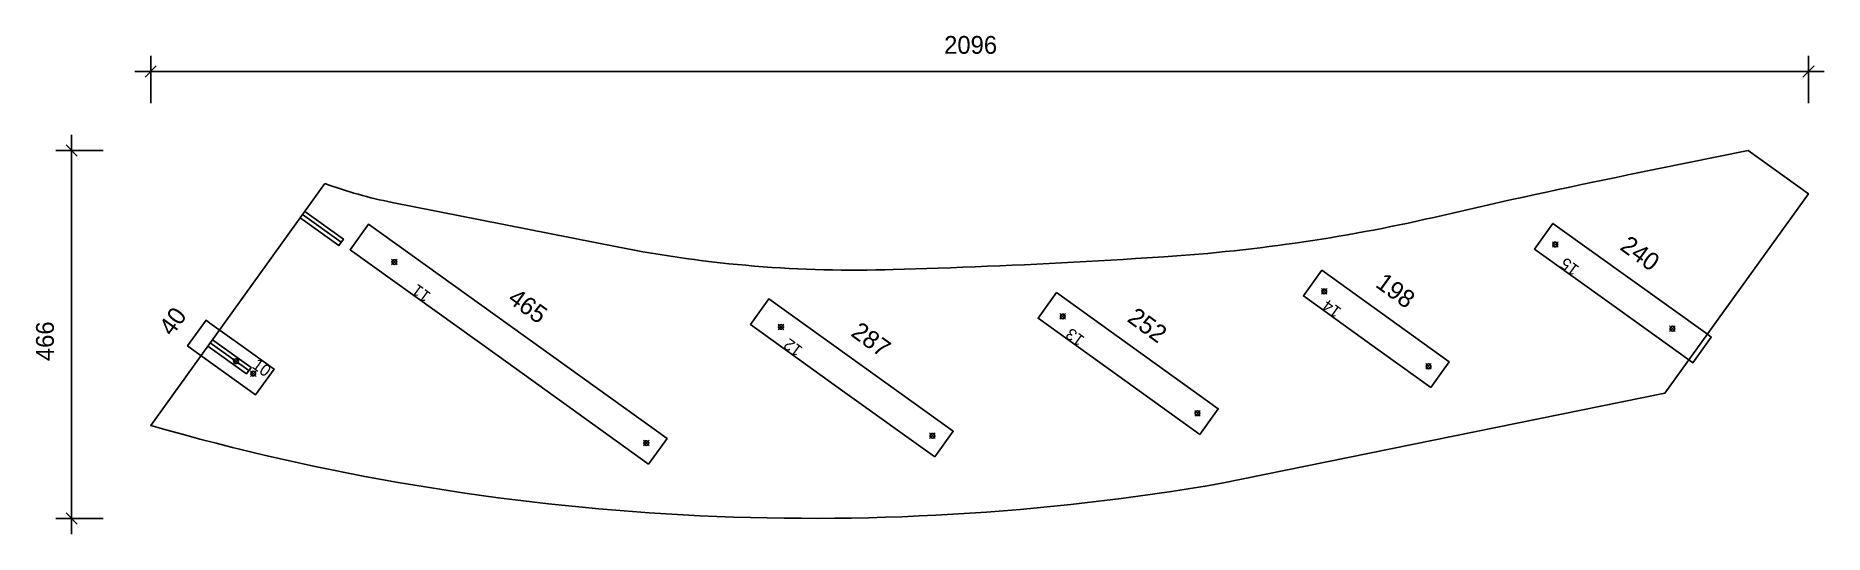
# Model space of a CAD drawing. Header units: millimetres. Extents: x -190 to 2071, y 244 to 875.
import ezdxf
from ezdxf.enums import TextEntityAlignment as Align

# ---------------------------------------------------------------- set-up
doc = ezdxf.new("R2010")
doc.units = ezdxf.units.MM
for name, color, linetype in [('CONTOUR', 7, 'CONTINUOUS'), ('CUT_STEP', 7, 'CONTINUOUS'), ('CUT_STEPTEXT', 7, 'CONTINUOUS'), ('DIMLINES', 7, 'CONTINUOUS'), ('DIMLINESTEXT', 7, 'CONTINUOUS'), ('DRILLINGSOTHER', 7, 'CONTINUOUS'), ('DRILLINGSSIDE', 7, 'CONTINUOUS')]:
    doc.layers.add(name, color=color, linetype=linetype)

msp = doc.modelspace()

# ---------------------------------------------------------------- linework, layer by layer
at = {"layer": 'CONTOUR', "color": 0, "linetype": '0'}
msp.add_lwpolyline([(175.975, 687.505, 0.039), (260.879, 663.659), (545.543, 607.36, 0.057), (894.258, 578.775), (951.329, 580.584, 0.008), (1200.518, 592.526), (1236.27, 594.861, 0.041), (1588.699, 647.238, -0.007), (1822.942, 698.404), (1974.864, 729.277), (2051.225, 674.348), (1869.764, 422.082), (1309.668, 308.264, -0.113), (-44.282, 381.306), (175.975, 687.505)], format="xyb", dxfattribs=at)
at = {"layer": 'CUT_STEP', "color": 1, "linetype": '1'}
for points in [[(585.099, 332.371), (396.457, 468.066), (207.816, 603.761), (231.173, 636.232), (608.457, 364.843), (585.099, 332.371)], [(1900.13, 464.297), (1802.529, 534.503), (1704.928, 604.71), (1728.285, 637.182), (1923.487, 496.768), (1928.358, 493.265), (1905, 460.793), (1900.13, 464.297)], [(1573.943, 429.466), (1493.39, 487.41), (1412.836, 545.354), (1436.194, 577.826), (1597.301, 461.938), (1573.943, 429.466)], [(1281.852, 370.11), (1179.659, 443.619), (1077.467, 517.129), (1100.825, 549.6), (1305.209, 402.581), (1281.852, 370.11)], [(946.836, 341.63), (830.337, 425.43), (713.838, 509.231), (737.196, 541.703), (970.194, 374.101), (946.836, 341.63)], [(30.577, 511.062), (71.101, 481.912), (111.625, 452.762), (88.267, 420.29), (7.219, 478.59), (2.348, 482.093), (25.706, 514.565), (30.577, 511.062)]]:
    msp.add_lwpolyline(points, dxfattribs=at)
at = {"layer": 'DIMLINES', "color": 0}
for p, q in [((-44.282, 849.277), (-44.282, 789.277)), ((2051.225, 849.277), (2051.225, 789.277)), ((-64.282, 829.277), (2071.225, 829.277)), ((-37.211, 836.348), (-51.353, 822.206)), ((2058.296, 836.348), (2044.154, 822.206)), ((-144.282, 243.729), (-144.282, 749.277)), ((-164.282, 729.277), (-104.282, 729.277)), ((-151.353, 736.348), (-137.211, 722.206)), ((-164.282, 263.729), (-104.282, 263.729)), ((-151.353, 270.8), (-137.211, 256.658))]:
    msp.add_line(p, q, dxfattribs=at)
at = {"layer": 'DRILLINGSOTHER', "color": 3}
for p, q in [((1734.754, 613.971), (1727.683, 606.9)), ((1727.684, 613.971), (1734.753, 606.9)), ((267.198, 591.761), (260.127, 584.69)), ((260.128, 591.761), (267.197, 584.69)), ((1442.663, 554.614), (1435.592, 547.543)), ((1435.593, 554.614), (1442.662, 547.543)), ((1112.102, 522.93), (1105.031, 515.859)), ((1105.032, 522.93), (1112.101, 515.859)), ((755.949, 509.655), (748.878, 502.584)), ((748.879, 509.655), (755.948, 502.584)), ((1882.872, 507.426), (1875.801, 500.355)), ((1875.802, 507.426), (1882.871, 500.355)), ((67.082, 466.244), (60.011, 459.173)), ((60.012, 466.244), (67.081, 459.173)), ((1574.545, 459.748), (1567.474, 452.677)), ((1567.475, 459.748), (1574.544, 452.677)), ((88.869, 450.572), (81.798, 443.501)), ((81.799, 450.572), (88.868, 443.501)), ((1282.454, 400.392), (1275.383, 393.321)), ((1275.384, 400.392), (1282.453, 393.321)), ((585.701, 362.654), (578.63, 355.583)), ((578.631, 362.654), (585.7, 355.583)), ((947.438, 371.912), (940.367, 364.841)), ((940.368, 371.912), (947.437, 364.841))]:
    msp.add_line(p, q, dxfattribs=at)
for centre in [(1731.219, 610.435), (263.662, 588.226), (1439.128, 551.079), (1108.567, 519.394), (752.413, 506.119), (1879.337, 503.89), (63.547, 462.709), (1571.009, 456.213), (85.334, 447.037), (1278.918, 396.856), (582.166, 359.118), (943.903, 368.377)]:
    msp.add_circle(centre, 3, dxfattribs=at)
at = {"layer": 'DRILLINGSSIDE', "color": 3}
for p, q in [((147.71, 648.211), (196.417, 613.175)), ((30.921, 485.853), (79.629, 450.816))]:
    msp.add_line(p, q, dxfattribs=at)
at = {"layer": 'DRILLINGSSIDE', "color": 3, "linetype": '3'}
for points in [[(150.629, 652.27), (199.337, 617.234), (193.498, 609.116), (144.79, 644.152)], [(33.841, 489.911), (82.548, 454.875), (76.709, 446.757), (28.001, 481.794)]]:
    msp.add_lwpolyline(points, dxfattribs=at)

# ---------------------------------------------------------------- texts
at = {"layer": 'CUT_STEPTEXT'}
for s, rotation, p in [('15', 144, (1753.728, 569.607)), ('11', 144, (302.137, 535.913)), ('14', 144, (1453.113, 516.382)), ('13', 144, (1128.563, 480.374)), ('12', 144, (772.087, 467.331)), ('10', 324, (91.363, 467.337))]:
    msp.add_text(s, height=15, rotation=rotation, dxfattribs=at).set_placement(p, align=Align.TOP_LEFT)
at = {"layer": 'DIMLINESTEXT'}
msp.add_text('2096', height=22.5, dxfattribs=at).set_placement((958.668, 874.277), align=Align.TOP_LEFT)
for s, rotation, p in [('240', 324, (1824.885, 623.128)), ('198', 324, (1515.746, 576.035)), ('465', 324, (418.814, 556.691)), ('40', 54, (-35.585, 506.421)), ('252', 324, (1202.016, 532.244)), ('466', 90, (-189.282, 462.9)), ('287', 324, (852.694, 514.055))]:
    msp.add_text(s, height=22.5, rotation=rotation, dxfattribs=at).set_placement(p, align=Align.TOP_LEFT)

doc.saveas('drawing.dxf')
